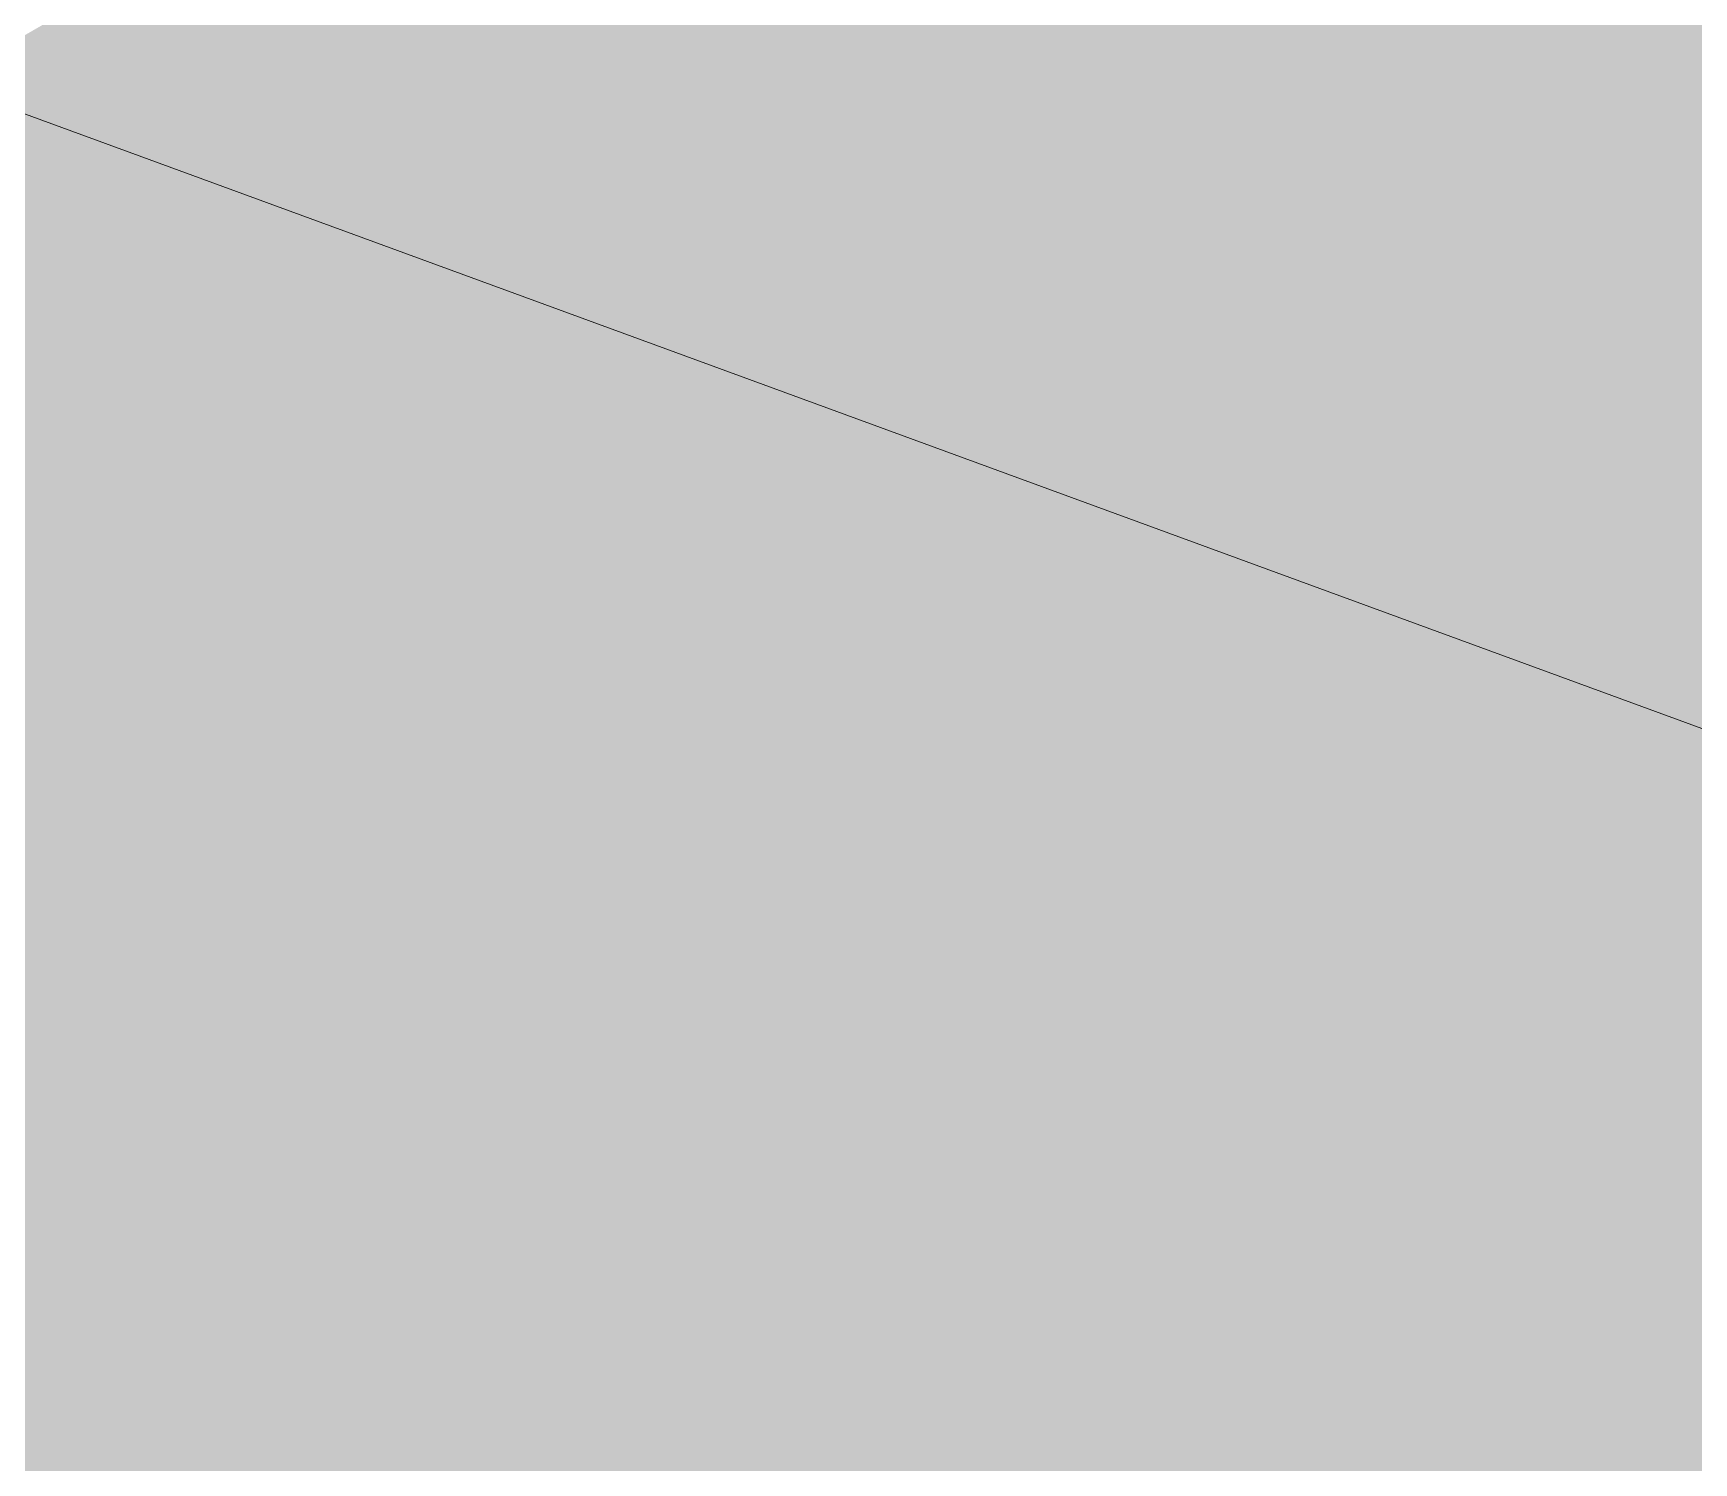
# Model space of a CAD drawing. Header units: millimetres. Extents: x -5097 to 2588, y -1580 to 5282.
# Drawn here: x -1342.5569 to -1342.5029, y 1070.3235 to 1070.37 of the extents above; entities that cross this region are included whole.
import ezdxf

# ---------------------------------------------------------------- set-up
doc = ezdxf.new("R2010")
doc.units = ezdxf.units.MM
doc.layers.add('A_--------_E-', color=8, linetype='Continuous', lineweight=9)
doc.layers.add('M-_EQPT----_E', color=7, linetype='Continuous', lineweight=9)

# ---------------------------------------------------------------- blocks, each defined once
blk = doc.blocks.new('PNS-Filter column D1200 _180 Left feed 90-50_ - ASY PNS-Filter column D1200_iam-905011-В20 Аксонометрия')
at = {"layer": 'A_--------_E-'}
h = blk.add_hatch(color=254, dxfattribs=at)
h.paths.add_polyline_path([(-1358.501731, 1052.203916), (-1357.737367, 1054.03202), (-1355.559535, 1056.331033), (-1335.418271, 1067.959597), (-1342.518533, 1070.392232), (-1355.559535, 1062.863006), (-1359.448622, 1059.523178), (-1362.124137, 1055.852387), (-1362.933259, 1053.986972), (-1359.077309, 1052.435504)])
h.paths.add_polyline_path([(-653.868043, 1084.969987), (-653.153675, 1085.280456), (-653.577741, 1085.10457)])
h.paths.add_polyline_path([(-628.309049, 1095.694022), (-608.321633, 1095.792767), (-590.635059, 1098.09232), (-590.635059, 1101.480633), (-598.302441, 1099.845375), (-619.313414, 1097.999722), (-625.971548, 1097.902761), (-629.659377, 1095.87984), (-628.696269, 1095.747307)])
h.paths.add_polyline_path([(-1466.604067, 1119.290896), (-1465.514639, 1120.760422), (-1465.514639, 1124.304374), (-1459.804072, 1125.151882), (-1458.22001, 1126.06644), (-1463.664999, 1129.454747), (-1465.514639, 1128.386857), (-1466.979105, 1125.897837), (-1466.979105, 1119.813643), (-1466.634439, 1119.333231)])
blk.add_line((-1338.271021, 1068.796821), (-1344.178685, 1070.961538), dxfattribs=at)
blk = doc.blocks.new('PNS-Filter column D1200 _180 Left feed 90-50_ - Standard-894632-В20 Аксонометрия')
blk.add_blockref('PNS-Filter column D1200 _180 Left feed 90-50_ - ASY PNS-Filter column D1200_iam-905011-В20 Аксонометрия', (0, 0))

msp = doc.modelspace()

# ---------------------------------------------------------------- block references
at = {"layer": 'M-_EQPT----_E'}
msp.add_blockref('PNS-Filter column D1200 _180 Left feed 90-50_ - Standard-894632-В20 Аксонометрия', (0, 0), dxfattribs=at)

doc.saveas('drawing.dxf')
